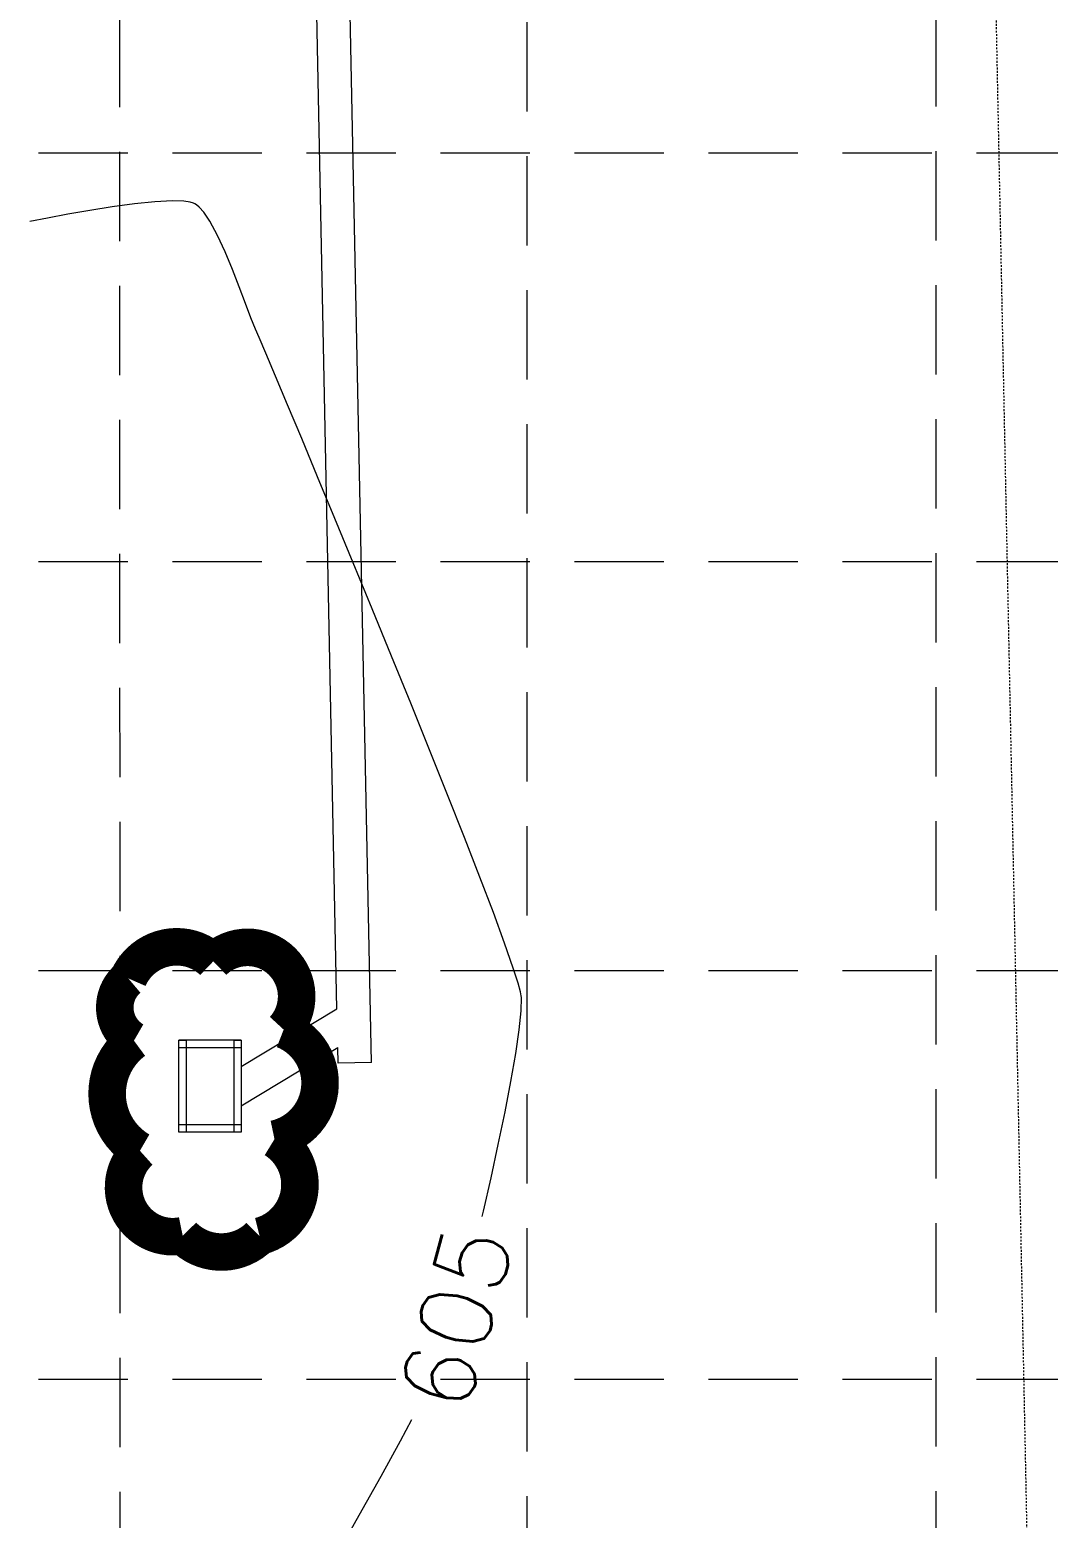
# Model space of a CAD drawing. Extents: x 2140663 to 2528301, y 336313 to 7007653.
# Drawn here: x 2528074.4 to 2528142.8, y 7006297.3 to 7006397.2 of the extents above; entities that cross this region are included whole.
import ezdxf

# ---------------------------------------------------------------- set-up
doc = ezdxf.new("R2010")
doc.units = 0
doc.header["$MEASUREMENT"] = 0
doc.linetypes.add('HIDDEN', pattern=[0.375, 0.25, -0.125])
doc.linetypes.add('xdrc002pt$0$HIDDEN2', pattern=[0.1875, 0.125, -0.0625])
for name, color, linetype in [('1 EXISTING CONTOURS', 43, 'Continuous'), ('GRID', 254, 'HIDDEN'), ('LEGEND', 7, 'Continuous'), ('xdrc002pt$0$V-ESMT-ACCS-N', 2, 'xdrc002pt$0$HIDDEN2'), ('xdrc002STM$0$C-STRM-INLET-N', 5, 'Continuous'), ('xdrc002STM$0$C-STRM-PIPE-N', 5, 'Continuous')]:
    doc.layers.add(name, color=color, linetype=linetype)
doc.styles.add('L200', font='simplex', dxfattribs={"height": 12})

# ---------------------------------------------------------------- blocks, each defined once
blk = doc.blocks.new('A$C211968B4')
at = {"layer": 'LEGEND', "color": 170, "ltscale": 100, "const_width": 1.261430802800306}
blk.add_lwpolyline([(4.032914736308157, 6.67986492626369, 0.5205670505517462), (4.032914736308157, 6.67986492626369, 0.7651954600696135), (1.179535842966288, 5.243441569618881, 0.4178788784126488), (1.161860283929855, 2.658978256396949, 0.6649002420699669), (4.422610547859222, 2.161206842400134, 0.744833174426672), (8.10029117250815, 1.852431412786245, 0.9756416855879776), (10.39131185039878, 4.219029118306935, 0.5205670505517462), (9.820843972731382, 7.070041866973042, 0.5205670505517462), (7.729127584490925, 6.879974124021828, 0.5402640007904789), (4.032914736308157, 6.67986492626369)], format="xyb", close=True, dxfattribs=at)

msp = doc.modelspace()

# ---------------------------------------------------------------- linework, layer by layer
at = {"layer": '1 EXISTING CONTOURS', "color": 43, "lineweight": 0, "extrusion": (0.1319421679601388, -0.9912574157674577, 0), "elevation": -6611571.087509936}
msp.add_lwpolyline([(3430417.115700338, 605), (3430415.622139142, 605)], dxfattribs=at)
at = {"layer": '1 EXISTING CONTOURS', "color": 43, "lineweight": 0, "extrusion": (0.1009129175216204, -0.9948952623654786, 0), "elevation": -6715503.713654339}
msp.add_lwpolyline([(3222212.372751419, 605), (3222210.996316339, 605)], dxfattribs=at)
at = {"layer": '1 EXISTING CONTOURS', "color": 43, "lineweight": 0, "extrusion": (0.05172225399746446, -0.998661508440884, 0), "elevation": -6866249.554222225}
msp.add_lwpolyline([(2887086.17936901, 605), (2887084.993962008, 605)], dxfattribs=at)
at = {"layer": '1 EXISTING CONTOURS', "color": 43, "lineweight": 0, "extrusion": (-0.02601676813177376, -0.9996615065990975, 0), "elevation": -7069786.70006107}
msp.add_lwpolyline([(2344945.446049383, 605.0000000000003), (2344944.682417918, 605.0000000000003)], dxfattribs=at)
at = {"layer": '1 EXISTING CONTOURS', "color": 43, "lineweight": 0, "extrusion": (-0.1386022309660092, -0.9903481315028797, 0), "elevation": -7289159.187662954}
msp.add_lwpolyline([(1532583.710314643, 605), (1532583.265671689, 605)], dxfattribs=at)
at = {"layer": '1 EXISTING CONTOURS', "color": 43, "lineweight": 0, "elevation": 605}
for points in [[(2528085.360844547, 7006385.594669194), (2528085.139158325, 7006385.66033728)], [(2528085.448335416, 7006385.553994238), (2528085.360844547, 7006385.594669194)], [(2528085.743643592, 7006385.331424215), (2528085.545879777, 7006385.493734326)], [(2528076.905383609, 7006384.853637181), (2528075.538556554, 7006384.59862983)], [(2528078.384596376, 7006385.108754518), (2528076.905383609, 7006384.853637181)], [(2528079.901701328, 7006385.344557305), (2528078.384596376, 7006385.108754518)], [(2528086.454813397, 7006384.385780702), (2528086.045678186, 7006384.992231886)], [(2528089.212631617, 7006377.888863719), (2528088.843385928, 7006378.858101642)], [(2528089.759079206, 7006376.579796329), (2528089.520465416, 7006377.13516924)], [(2528090.21253004, 7006375.510487328), (2528089.759079206, 7006376.579796329)], [(2528090.856483987, 7006373.983268203), (2528090.21253004, 7006375.510487328)], [(2528091.666607117, 7006372.054164913), (2528090.856483987, 7006373.983268203)], [(2528096.082112881, 7006361.439429349), (2528094.850652313, 7006364.415809678)], [(2528105.491730592, 7006337.951410773), (2528104.585623775, 7006340.333099001)], [(2528107.303593701, 7006332.630801144), (2528107.152241252, 7006333.198250378)], [(2528107.358238332, 7006332.355142964), (2528107.303593701, 7006332.630801144)], [(2528107.361673599, 7006331.357116666), (2528107.371099534, 7006332.249450889)], [(2528106.671229488, 7006326.613468608), (2528106.995261594, 7006328.474193771)], [(2528105.823897987, 7006322.378149609), (2528106.275282626, 7006324.55980997)], [(2528105.333552556, 7006320.133419282), (2528105.823897987, 7006322.378149609)], [(2528097.946761716, 7006300.106544391), (2528099.248179112, 7006302.468681957)], [(2528096.481787008, 7006297.479181428), (2528097.946761716, 7006300.106544391)]]:
    msp.add_lwpolyline(points, dxfattribs=at)
at = {"layer": '1 EXISTING CONTOURS', "color": 43, "lineweight": 0, "extrusion": (-0.5255681613803617, -0.8507514958807103, 0), "elevation": -7289374.21167169}
msp.add_lwpolyline([(-1531560.581992366, 605), (-1531560.696649068, 605)], dxfattribs=at)
at = {"layer": '1 EXISTING CONTOURS', "color": 43, "lineweight": 0, "extrusion": (0.1957031742023954, -0.9806631774503961, 0), "elevation": -6376150.975412901}
msp.add_lwpolyline([(3850362.296110126, 605.0000000000007), (3850361.092895973, 605.0000000000007)], dxfattribs=at)
at = {"layer": '1 EXISTING CONTOURS', "color": 43, "lineweight": 0, "extrusion": (0.7468292546385261, 0.6650158377182184, 0), "elevation": 6547405.602141342}
msp.add_lwpolyline([(3551356.021968679, 605.0000000000007), (3551356.476145221, 605.0000000000007)], dxfattribs=at)
at = {"layer": '1 EXISTING CONTOURS', "color": 43, "lineweight": 0, "extrusion": (0.880245109971832, 0.4745192792402405, 0), "elevation": 5550000.208256253}
msp.add_lwpolyline([(4967708.748680315, 605), (4967709.831771393, 605)], dxfattribs=at)
at = {"layer": '1 EXISTING CONTOURS', "color": 43, "lineweight": 0, "extrusion": (0.9086259614602216, 0.4176108980384589, 0), "elevation": 5223027.529849807}
msp.add_lwpolyline([(5310424.000052958, 605.0000000000007), (5310425.213275339, 605.0000000000007)], dxfattribs=at)
at = {"layer": '1 EXISTING CONTOURS', "color": 43, "lineweight": 0, "extrusion": (0.9237652164842353, 0.3829592991609341, 0), "elevation": 5018518.540780373}
msp.add_lwpolyline([(5504096.406375833, 605.0000000000003), (5504097.682068426, 605.0000000000003)], dxfattribs=at)
at = {"layer": '1 EXISTING CONTOURS', "color": 43, "lineweight": 0, "extrusion": (0.9319826599820838, 0.3625028572200774, 0), "elevation": 4895967.331538762}
msp.add_lwpolyline([(5613385.36442297, 605.0000000000007), (5613386.63226942, 605.0000000000007)], dxfattribs=at)
at = {"layer": '1 EXISTING CONTOURS', "color": 43, "lineweight": 0, "extrusion": (0.9355300997472465, 0.353246985078298, 0), "elevation": 4840085.415763473}
msp.add_lwpolyline([(5661638.550050667, 605.0000000000003), (5661639.738549819, 605.0000000000003)], dxfattribs=at)
at = {"layer": '1 EXISTING CONTOURS', "color": 43, "lineweight": 0, "extrusion": (0.9257602081727057, 0.3781111436654951, 0), "elevation": 4989593.952275915}
msp.add_lwpolyline([(5530326.335318829, 605), (5530327.149454577, 605)], dxfattribs=at)
at = {"layer": '1 EXISTING CONTOURS', "color": 43, "lineweight": 0, "extrusion": (0.9224916878882182, 0.3860169501163729, 0), "elevation": 5036721.920393865}
msp.add_lwpolyline([(5487431.281355998, 605.0000000000007), (5487433.747461137, 605.0000000000007)], dxfattribs=at)
at = {"layer": '1 EXISTING CONTOURS', "color": 43, "lineweight": 0, "extrusion": (0.9229752364512375, 0.3848593417052296, 0), "elevation": 5029833.743358769}
msp.add_lwpolyline([(5493742.963841453, 605.0000000000003), (5493745.742674115, 605.0000000000003)], dxfattribs=at)
at = {"layer": '1 EXISTING CONTOURS', "color": 43, "lineweight": 0, "extrusion": (0.9234813183124146, 0.3836433952617522, 0), "elevation": 5022593.798421575}
msp.add_lwpolyline([(5500359.755241108, 605.0000000000003), (5500362.785730143, 605.0000000000003)], dxfattribs=at)
at = {"layer": '1 EXISTING CONTOURS', "color": 43, "lineweight": 0, "extrusion": (0.924651029638403, 0.3808155372206357, 0), "elevation": 5005737.940868724}
msp.add_lwpolyline([(5515697.700733095, 605.0000000000007), (5515701.05133195, 605.0000000000007)], dxfattribs=at)
at = {"layer": '1 EXISTING CONTOURS', "color": 43, "lineweight": 0, "extrusion": (0.9253604960933417, 0.379088317242677, 0), "elevation": 4995430.019039272}
msp.add_lwpolyline([(5525031.638150594, 605), (5525035.057210611, 605)], dxfattribs=at)
at = {"layer": '1 EXISTING CONTOURS', "color": 43, "lineweight": 0, "extrusion": (0.9261919269620976, 0.3770524027641734, 0), "elevation": 4983267.618352362}
msp.add_lwpolyline([(5536000.504309361, 605), (5536003.930775747, 605)], dxfattribs=at)
at = {"layer": '1 EXISTING CONTOURS', "color": 43, "lineweight": 0, "extrusion": (0.9271872160222033, 0.3745982734143288, 0), "elevation": 4968589.314483596}
msp.add_lwpolyline([(5549174.761260372, 605.0000000000007), (5549178.134087264, 605.0000000000007)], dxfattribs=at)
at = {"layer": '1 EXISTING CONTOURS', "color": 43, "lineweight": 0, "extrusion": (0.9284066162477108, 0.3715658150415292, 0), "elevation": 4950425.620355026}
msp.add_lwpolyline([(5565381.408186074, 605), (5565384.666340881, 605)], dxfattribs=at)
at = {"layer": '1 EXISTING CONTOURS', "color": 43, "lineweight": 0, "extrusion": (0.9299413455497676, 0.367707891997286, 0), "elevation": 4927275.630100621}
msp.add_lwpolyline([(5585884.394579502, 605), (5585887.477050283, 605)], dxfattribs=at)
at = {"layer": '1 EXISTING CONTOURS', "color": 43, "lineweight": 0, "extrusion": (0.9319374114723021, 0.3626191681341532, 0), "elevation": 4896668.546710607}
msp.add_lwpolyline([(5612731.492127241, 605.0000000000007), (5612734.337935956, 605.0000000000007)], dxfattribs=at)
at = {"layer": '1 EXISTING CONTOURS', "color": 43, "lineweight": 0, "extrusion": (0.9385291682075224, 0.3451999426762648, 0), "elevation": 4791288.203492323}
msp.add_lwpolyline([(5702948.469046821, 605.0000000000003), (5702950.6588934, 605.0000000000003)], dxfattribs=at)
at = {"layer": '1 EXISTING CONTOURS', "color": 43, "lineweight": 0, "extrusion": (0.944566675666254, 0.328319654027598, 0), "elevation": 4688282.6915221}
msp.add_lwpolyline([(5787922.666549675, 605.0000000000003), (5787924.437473453, 605.0000000000003)], dxfattribs=at)
at = {"layer": '1 EXISTING CONTOURS', "color": 43, "lineweight": 0, "extrusion": (0.9537404721465641, 0.3006311889835269, 0), "elevation": 4517480.388820446}
msp.add_lwpolyline([(5922195.673459415, 605), (5922196.748353431, 605)], dxfattribs=at)
at = {"layer": '1 EXISTING CONTOURS', "color": 43, "lineweight": 0, "extrusion": (0.9926775299952458, 0.1207945422713207, 0), "elevation": 3355922.077779073}
msp.add_lwpolyline([(6649647.019006224, 605), (6649647.125477935, 605)], dxfattribs=at)
at = {"layer": '1 EXISTING CONTOURS', "color": 43, "lineweight": 0, "extrusion": (0.994822129490144, -0.1016313469196164, 0), "elevation": 1802954.25633093}
msp.add_lwpolyline([(7226987.150199203, 605.0000000000003), (7226988.436924658, 605.0000000000003)], dxfattribs=at)
at = {"layer": '1 EXISTING CONTOURS', "color": 43, "lineweight": 0, "extrusion": (0.9893657388172288, -0.1454490799374105, 0), "elevation": 1482158.414865225}
msp.add_lwpolyline([(7299532.183711039, 605.0000000000007), (7299533.803799418, 605.0000000000007)], dxfattribs=at)
at = {"layer": '1 EXISTING CONTOURS', "color": 43, "lineweight": 0, "extrusion": (0.9819165578679976, -0.1893142186542348, 0), "elevation": 1155992.5520716}
msp.add_lwpolyline([(7358232.559254617, 605.0000000000007), (7358234.650734408, 605.0000000000007)], dxfattribs=at)
at = {"layer": '1 EXISTING CONTOURS', "color": 43, "lineweight": 0, "extrusion": (0.9748421161487238, -0.2228964974661521, 0), "elevation": 902819.335341508}
msp.add_lwpolyline([(7393559.468601667, 605.0000000000007), (7393561.769352227, 605.0000000000007)], dxfattribs=at)
at = {"layer": '1 EXISTING CONTOURS', "color": 43, "lineweight": 0, "extrusion": (0.9727333475137183, -0.2319263560588918, 0), "elevation": 834222.0873821047}
msp.add_lwpolyline([(7401612.830827286, 605.0000000000007), (7401613.194225949, 605.0000000000007)], dxfattribs=at)
at = {"layer": '1 EXISTING CONTOURS', "color": 43, "lineweight": 0, "extrusion": (0.8789032170942033, -0.4770001414899789, 0), "elevation": -1120052.706524824}
msp.add_lwpolyline([(7363765.478741777, 605.0000000000007), (7363767.106425909, 605.0000000000007)], dxfattribs=at)
at = {"layer": '1 EXISTING CONTOURS', "color": 43, "lineweight": 0, "extrusion": (0.8712108842937054, -0.4909089478591522, 0), "elevation": -1236948.952415721}
msp.add_lwpolyline([(7345024.552595085, 605), (7345027.806422896, 605)], dxfattribs=at)
at = {"layer": 'GRID', "color": 253, "linetype": 'HIDDEN', "lineweight": 0, "ltscale": 24}
for p, q in [((2528080.45980197, 7006032.041801908), (2528080.250281271, 7007625.178615601)), ((2528107.768453324, 7006031.75605775), (2528107.707753342, 7007625.178615601)), ((2528135.250571348, 7006032.092152752), (2528135.16522541, 7007625.178615601)), ((2527228.947377252, 7006388.976747248), (2528272.331315909, 7006388.976747248)), ((2527228.947377252, 7006361.51927518), (2528272.331315909, 7006361.51927518)), ((2527228.947377252, 7006334.061803108), (2528272.331315909, 7006334.061803108)), ((2527228.947377252, 7006306.604331039), (2528272.331315909, 7006306.604331039))]:
    msp.add_line(p, q, dxfattribs=at)
at = {"layer": 'xdrc002pt$0$V-ESMT-ACCS-N', "color": 7, "lineweight": 0}
for p, q in [((2528142.323527268, 7006247.687441093), (2528120.687722486, 7007313.340234162)), ((2528139.321522623, 7006395.548574438), (2528139.321522622, 7006395.548574437))]:
    msp.add_line(p, q, dxfattribs=at)
at = {"layer": 'xdrc002STM$0$C-STRM-INLET-N', "color": 5, "lineweight": 0}
for p, q in [((2528088.56561265, 7006329.386895101), (2528084.37811265, 7006329.386895101)), ((2528084.37811265, 7006323.199395101), (2528084.37811265, 7006329.386895101)), ((2528084.37811265, 7006329.386895101), (2528084.878112649, 7006329.386895101)), ((2528084.37811265, 7006328.886895101), (2528088.56561265, 7006328.886895101)), ((2528084.87811265, 7006323.199395101), (2528084.87811265, 7006329.386895101)), ((2528088.065612649, 7006329.386895101), (2528088.56561265, 7006329.386895101)), ((2528088.06561265, 7006329.386895101), (2528088.06561265, 7006323.199395101)), ((2528088.56561265, 7006329.386895101), (2528088.56561265, 7006323.199395101)), ((2528088.56561265, 7006323.699395101), (2528084.37811265, 7006323.699395101)), ((2528088.56561265, 7006323.199395101), (2528084.37811265, 7006323.199395101))]:
    msp.add_line(p, q, dxfattribs=at)
at = {"layer": 'xdrc002STM$0$C-STRM-PIPE-N', "color": 5, "lineweight": 0}
for p, q in [((2528097.311574651, 7006327.888627579), (2528092.635236384, 7006558.217611879)), ((2528094.987957814, 7006331.491722655), (2528092.705478069, 7006443.913282287)), ((2528095.06203824, 7006327.842955546), (2528095.040695337, 7006328.894181749)), ((2528097.311574651, 7006327.888627579), (2528095.06203824, 7006327.842955546))]:
    msp.add_line(p, q, dxfattribs=at)
for points in [[(2528088.56561265, 7006327.607861847), (2528094.987957814, 7006331.491722655)], [(2528088.56561265, 7006324.978428354), (2528095.040695337, 7006328.894181749)]]:
    msp.add_lwpolyline(points, dxfattribs=at)

# ---------------------------------------------------------------- block references
at = {"linetype": 'Continuous', "lineweight": 0, "xscale": 2, "yscale": 2, "zscale": 2, "rotation": 90}
msp.add_blockref('A$C211968B4', (2528095.115810573, 7006313.887797385), dxfattribs=at)

# ---------------------------------------------------------------- texts
at = {"layer": '1 EXISTING CONTOURS', "color": 43, "lineweight": 0, "insert": (2528099.05225389, 7006305.412676203, 605), "char_height": 4.8, "width": 18.4, "attachment_point": 1, "rotation": 74.562775414372, "style": 'L200'}
msp.add_mtext('\\Ftxt.shx;\\W1.0000000000;\\T1.0000000000;\\o\\l605', dxfattribs=at)

doc.saveas('drawing.dxf')
